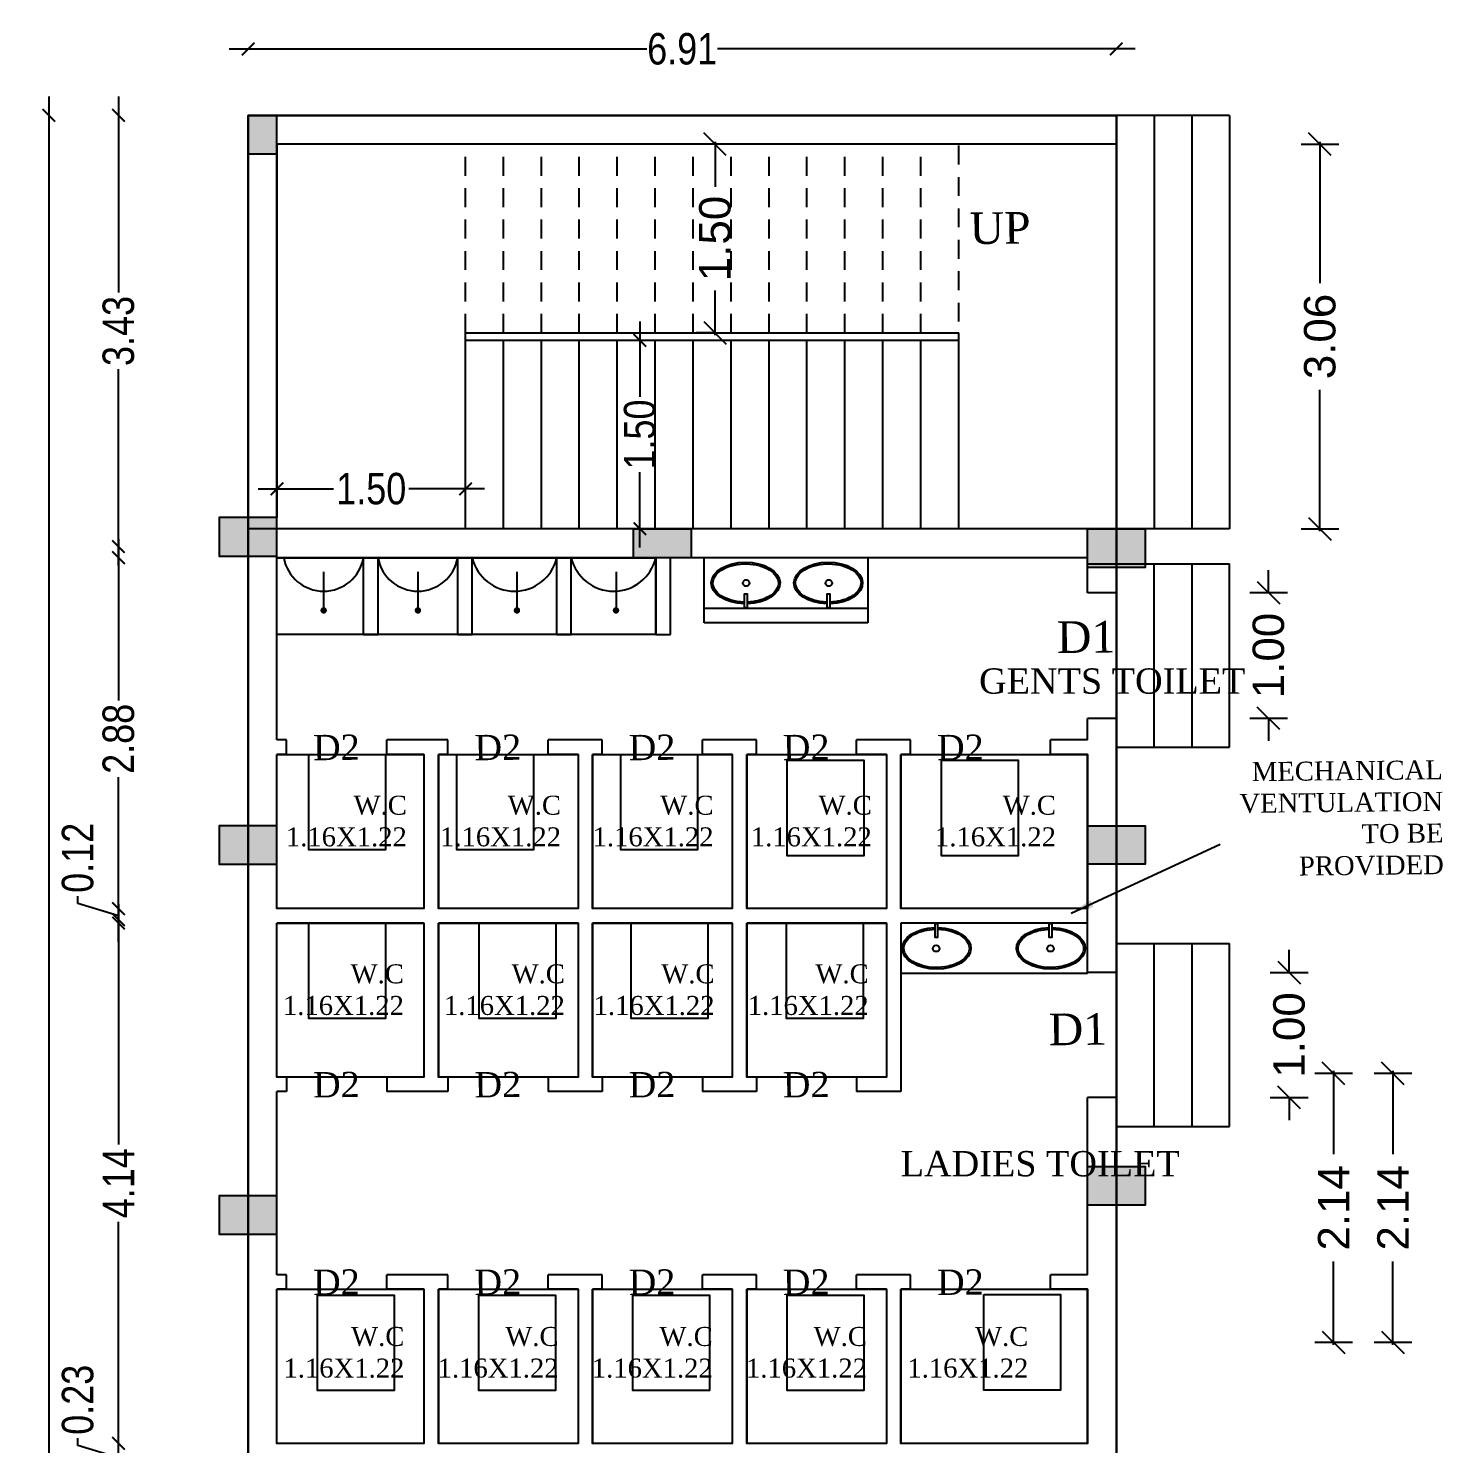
# Model space of a CAD drawing. Header units: metres. Extents: x 0 to 2231, y 0 to 2243.
# Drawn here: x 2152.96 to 2164.22, y 2190.54 to 2201.8 of the extents above; entities that cross this region are included whole.
import ezdxf

# ---------------------------------------------------------------- set-up
doc = ezdxf.new("R2010")
doc.units = ezdxf.units.M
doc.linetypes.add('DASHED', pattern=[0.75, 0.5, -0.25])
for name, color, linetype in [('BLK_1_COVERED_AREA', 140, 'Continuous'), ('BLK_2_FLR_0_EXIT_WIDTH_DOOR', 2, 'Continuous'), ('BLK_2_FLR_0_URINAL', 235, 'Continuous'), ('BLK_2_FLR_0_WASH', 60, 'Continuous'), ('BLK_2_FLR_0_WATER_CLOSET', 213, 'Continuous'), ('TOILET_VENTILATION', 6, 'Continuous')]:
    doc.layers.add(name, color=color, linetype=linetype)
doc.layers.add('BLK_2_FLR_0_BLT_UP_AREA', color=46, linetype='Continuous', plot=False)
doc.styles.add('DIM', font='swissc.ttf')
doc.styles.get("Standard").update_dxf_attribs({"font": 'arial.ttf'})
doc.dimstyles.new('Din', dxfattribs={"dimscale": 0, "dimtxt": 0.25, "dimasz": 0.1, "dimexe": 0.15, "dimexo": 0.15, "dimgap": 0.03, "dimtad": 0, "dimzin": 0, "dimdsep": 46, "dimtxsty": 'DIM', "dimblk": 'ARCHTICK', "dimcen": 0.09, "dimdle": 0.15, "dimse1": 1, "dimse2": 1, "dimclrd": 256, "dimclre": 256, "dimclrt": 7, "dimadec": 0, "dimazin": 3, "dimtfac": 1, "dimtofl": 0, "dimtmove": 1, "dimatfit": 3, "dimfxl": 0, "dimtolj": 1, "dimtzin": 0, "dimarcsym": 0})
doc.dimstyles.get("Standard").update_dxf_attribs({"dimtxt": 0.18, "dimasz": 0.18, "dimexe": 0.18, "dimexo": 0.0625, "dimgap": 0.09, "dimtad": 0, "dimtih": 1, "dimtoh": 1, "dimdec": 4, "dimzin": 0, "dimdsep": 46, "dimtxsty": 'Standard', "dimcen": 0.09, "dimadec": 0, "dimazin": 0, "dimtfac": 1, "dimtdec": 4, "dimtofl": 0, "dimtmove": 0, "dimatfit": 3, "dimfxl": 0, "dimtolj": 1, "dimtzin": 0, "dimarcsym": 0})
doc.dimstyles.new('STANDARD$0', dxfattribs={"dimtxt": 0.25, "dimasz": 0.18, "dimexe": 0.15, "dimexo": 0.15, "dimgap": 0.1, "dimtad": 0, "dimzin": 0, "dimdsep": 46, "dimtxsty": 'Standard', "dimblk": 'OBLIQUE', "dimcen": 0.0625, "dimdle": 0.02, "dimadec": 0, "dimazin": 0, "dimtfac": 1, "dimtix": 1, "dimtofl": 0, "dimtmove": 2, "dimatfit": 3, "dimldrblk": 'OBLIQUE', "dimfxl": 0, "dimtolj": 1, "dimtzin": 0, "dimarcsym": 0})

# ---------------------------------------------------------------- blocks, each defined once
blk = doc.blocks.new('A$C172F5E1E')
blk.add_lwpolyline([(0.57, 7.44), (-0.43, 7.44), (-0.43, 3.44), (0.57, 3.44)], close=True)
blk.add_circle((0, 0), 1)
at = {"extrusion": (0, 0, -1)}
blk.add_ellipse((0.14, 0), major_axis=(-10.5, 0), ratio=0.604155, start_param=1.611996, end_param=7.799905, dxfattribs=at)
blk.add_open_spline([(0.56, 5.83), (1.29, 5.82), (2.03, 5.75), (3.98, 5.44), (5.15, 5.1), (7.18, 4.19), (8.04, 3.63), (9.34, 2.37), (9.77, 1.69), (10.19, 0.31), (10.19, -0.39), (9.74, -1.76), (9.29, -2.45), (7.96, -3.69), (7.09, -4.25), (5.03, -5.14), (3.86, -5.47), (1.38, -5.85), (0.08, -5.9), (-2.46, -5.69), (-3.7, -5.45), (-5.92, -4.7), (-6.9, -4.2), (-8.48, -3.04), (-9.06, -2.38), (-9.78, -1.03), (-9.92, -0.33), (-9.77, 1.06), (-9.47, 1.75), (-8.44, 3.07), (-7.7, 3.68), (-5.86, 4.72), (-4.77, 5.13), (-2.58, 5.65), (-1.5, 5.8), (-0.42, 5.83)], degree=3, knots=[4.753589, 4.753589, 4.753589, 4.753589, 4.97101, 4.97101, 5.347719, 5.347719, 5.724428, 5.724428, 6.101137, 6.101137, 6.477846, 6.477846, 6.854555, 6.854555, 7.231264, 7.231264, 7.607973, 7.607973, 7.984682, 7.984682, 8.361391, 8.361391, 8.7381, 8.7381, 9.114809, 9.114809, 9.491518, 9.491518, 9.868227, 9.868227, 10.244936, 10.244936, 10.621645, 10.621645, 10.941498, 10.941498, 10.941498, 10.941498])
blk = doc.blocks.new('_ArchTick')
at = {"color": 0, "linetype": 'ByBlock', "const_width": 0.15}
blk.add_lwpolyline([(-0.5, -0.5), (0.5, 0.5)], dxfattribs=at)
blk = doc.blocks.new('*D551')
at = {"lineweight": -2}
for p, q in [((2157.828, 2199.47), (2157.828, 2198.87)), ((2157.828, 2197.67), (2157.828, 2198.27))]:
    blk.add_line(p, q, dxfattribs=at)
at = {"layer": 'Defpoints', "color": 0}
for p in [(2157.828, 2199.32), (2157.95, 2199.32), (2157.95, 2197.82)]:
    blk.add_point(p, dxfattribs=at)
at = {"lineweight": -2, "xscale": 0.1, "yscale": 0.1, "zscale": 0.1}
for p, rotation in [((2157.828, 2199.32), 90), ((2157.828, 2197.82), 270)]:
    blk.add_blockref('_ArchTick', p, dxfattribs=dict(at, rotation=rotation))
at = {"color": 7, "insert": (2157.828, 2198.57), "char_height": 0.25, "attachment_point": 5, "rotation": 90, "style": 'DIM'}
blk.add_mtext('\\A1;1.50', dxfattribs=at)
blk = doc.blocks.new('*D552')
at = {"lineweight": -2}
for p, q in [((2154.791, 2198.138), (2155.391, 2198.138)), ((2156.591, 2198.138), (2155.99, 2198.138))]:
    blk.add_line(p, q, dxfattribs=at)
at = {"layer": 'Defpoints', "color": 0}
for p in [(2154.941, 2199.32), (2156.441, 2199.32), (2154.941, 2198.138)]:
    blk.add_point(p, dxfattribs=at)
at = {"lineweight": -2, "xscale": 0.1, "yscale": 0.1, "zscale": 0.1, "rotation": 180}
blk.add_blockref('_ArchTick', (2154.941, 2198.138), dxfattribs=at)
at = {"lineweight": -2, "xscale": 0.1, "yscale": 0.1, "zscale": 0.1}
blk.add_blockref('_ArchTick', (2156.441, 2198.138), dxfattribs=at)
at = {"color": 7, "insert": (2155.691, 2198.138), "char_height": 0.25, "attachment_point": 5, "style": 'DIM'}
blk.add_mtext('\\A1;1.50', dxfattribs=at)
blk = doc.blocks.new('*D553')
at = {"lineweight": -2}
for p, q in [((2154.561, 2201.638), (2157.883, 2201.638)), ((2161.769, 2201.638), (2158.447, 2201.638))]:
    blk.add_line(p, q, dxfattribs=at)
at = {"layer": 'Defpoints', "color": 0}
for p in [(2161.619, 2201.638), (2154.711, 2201.11), (2161.619, 2201.11)]:
    blk.add_point(p, dxfattribs=at)
at = {"lineweight": -2, "xscale": 0.1, "yscale": 0.1, "zscale": 0.1, "rotation": 180}
blk.add_blockref('_ArchTick', (2154.711, 2201.638), dxfattribs=at)
at = {"lineweight": -2, "xscale": 0.1, "yscale": 0.1, "zscale": 0.1}
blk.add_blockref('_ArchTick', (2161.619, 2201.638), dxfattribs=at)
at = {"color": 7, "insert": (2158.165, 2201.638), "char_height": 0.25, "attachment_point": 5, "style": 'DIM'}
blk.add_mtext('\\A1;6.91', dxfattribs=at)
blk = doc.blocks.new('*D411')
at = {"lineweight": -2}
for p, q in [((2153.126, 2201.26), (2153.126, 2184.813)), ((2153.126, 2167.588), (2153.126, 2184.035))]:
    blk.add_line(p, q, dxfattribs=at)
at = {"layer": 'Defpoints', "color": 0}
for p in [(2153.126, 2201.11), (2154.711, 2201.11), (2154.711, 2167.738)]:
    blk.add_point(p, dxfattribs=at)
at = {"lineweight": -2, "xscale": 0.1, "yscale": 0.1, "zscale": 0.1}
for p, rotation in [((2153.126, 2201.11), 90), ((2153.126, 2167.738), 270)]:
    blk.add_blockref('_ArchTick', p, dxfattribs=dict(at, rotation=rotation))
at = {"color": 7, "insert": (2153.126, 2184.424), "char_height": 0.25, "attachment_point": 5, "rotation": 90, "style": 'DIM'}
blk.add_mtext('\\A1;33.37', dxfattribs=at)
blk = doc.blocks.new('*D412')
at = {"lineweight": -2}
for p, q in [((2153.68, 2201.26), (2153.68, 2199.7)), ((2153.68, 2197.529), (2153.68, 2199.089))]:
    blk.add_line(p, q, dxfattribs=at)
at = {"layer": 'Defpoints', "color": 0}
for p in [(2154.711, 2201.11), (2153.68, 2197.679), (2154.711, 2197.679)]:
    blk.add_point(p, dxfattribs=at)
at = {"lineweight": -2, "xscale": 0.1, "yscale": 0.1, "zscale": 0.1}
for p, rotation in [((2153.68, 2201.11), 90), ((2153.68, 2197.679), 270)]:
    blk.add_blockref('_ArchTick', p, dxfattribs=dict(at, rotation=rotation))
at = {"color": 7, "insert": (2153.68, 2199.394), "char_height": 0.25, "attachment_point": 5, "rotation": 90, "style": 'DIM'}
blk.add_mtext('\\A1;3.43', dxfattribs=at)
blk = doc.blocks.new('*D557')
at = {"lineweight": -2}
for p, q in [((2153.68, 2190.163), (2153.68, 2190.693)), ((2153.356, 2190.525), (2153.356, 2190.585)), ((2153.68, 2190.428), (2153.356, 2190.525))]:
    blk.add_line(p, q, dxfattribs=at)
at = {"layer": 'Defpoints', "color": 0}
for p in [(2153.68, 2190.543), (2154.941, 2190.543), (2154.941, 2190.313)]:
    blk.add_point(p, dxfattribs=at)
at = {"lineweight": -2, "xscale": 0.1, "yscale": 0.1, "zscale": 0.1}
for p, rotation in [((2153.68, 2190.543), 90), ((2153.68, 2190.313), 270)]:
    blk.add_blockref('_ArchTick', p, dxfattribs=dict(at, rotation=rotation))
at = {"color": 7, "insert": (2153.356, 2190.89), "char_height": 0.25, "attachment_point": 5, "rotation": 90, "style": 'DIM'}
blk.add_mtext('\\A1;0.23', dxfattribs=at)
blk = doc.blocks.new('*D558')
at = {"lineweight": -2}
for p, q in [((2153.68, 2194.833), (2153.68, 2192.921)), ((2153.68, 2190.393), (2153.68, 2192.306))]:
    blk.add_line(p, q, dxfattribs=at)
at = {"layer": 'Defpoints', "color": 0}
for p in [(2153.68, 2194.683), (2154.941, 2194.683), (2154.941, 2190.543)]:
    blk.add_point(p, dxfattribs=at)
at = {"lineweight": -2, "xscale": 0.1, "yscale": 0.1, "zscale": 0.1}
for p, rotation in [((2153.68, 2194.683), 90), ((2153.68, 2190.543), 270)]:
    blk.add_blockref('_ArchTick', p, dxfattribs=dict(at, rotation=rotation))
at = {"color": 7, "insert": (2153.68, 2192.613), "char_height": 0.25, "attachment_point": 5, "rotation": 90, "style": 'DIM'}
blk.add_mtext('\\A1;4.14', dxfattribs=at)
blk = doc.blocks.new('*D559')
at = {"lineweight": -2}
for p, q in [((2153.68, 2194.533), (2153.68, 2194.948)), ((2153.356, 2194.838), (2153.356, 2194.898)), ((2153.68, 2194.741), (2153.356, 2194.838))]:
    blk.add_line(p, q, dxfattribs=at)
at = {"layer": 'Defpoints', "color": 0}
for p in [(2153.68, 2194.798), (2154.941, 2194.798), (2154.941, 2194.683)]:
    blk.add_point(p, dxfattribs=at)
at = {"lineweight": -2, "xscale": 0.1, "yscale": 0.1, "zscale": 0.1}
for p, rotation in [((2153.68, 2194.798), 90), ((2153.68, 2194.683), 270)]:
    blk.add_blockref('_ArchTick', p, dxfattribs=dict(at, rotation=rotation))
at = {"color": 7, "insert": (2153.356, 2195.202), "char_height": 0.25, "attachment_point": 5, "rotation": 90, "style": 'DIM'}
blk.add_mtext('\\A1;0.12', dxfattribs=at)
blk = doc.blocks.new('*D560')
at = {"lineweight": -2}
for p, q in [((2153.68, 2197.74), (2153.68, 2196.454)), ((2153.68, 2194.559), (2153.68, 2195.845))]:
    blk.add_line(p, q, dxfattribs=at)
at = {"layer": 'Defpoints', "color": 0}
for p in [(2153.68, 2197.59), (2154.941, 2197.59), (2154.941, 2194.709)]:
    blk.add_point(p, dxfattribs=at)
at = {"lineweight": -2, "xscale": 0.1, "yscale": 0.1, "zscale": 0.1}
for p, rotation in [((2153.68, 2197.59), 90), ((2153.68, 2194.709), 270)]:
    blk.add_blockref('_ArchTick', p, dxfattribs=dict(at, rotation=rotation))
at = {"color": 7, "insert": (2153.68, 2196.149), "char_height": 0.25, "attachment_point": 5, "rotation": 90, "style": 'DIM'}
blk.add_mtext('\\A1;2.88', dxfattribs=at)
blk = doc.blocks.new('_Oblique')
at = {"color": 0, "lineweight": -2}
blk.add_line((-0.5, -0.5), (0.5, 0.5), dxfattribs=at)
blk = doc.blocks.new('*D562')
at = {"color": 0, "lineweight": -2}
for p, q in [((2158.426, 2200.9), (2158.426, 2200.542)), ((2158.426, 2200.88), (2158.276, 2200.88)), ((2158.426, 2199.36), (2158.426, 2199.717)), ((2158.426, 2199.38), (2158.276, 2199.38))]:
    blk.add_line(p, q, dxfattribs=at)
at = {"layer": 'Defpoints', "color": 0}
for p in [(2158.426, 2200.88), (2158.554, 2200.88), (2158.554, 2199.38)]:
    blk.add_point(p, dxfattribs=at)
at = {"color": 0, "lineweight": -2, "xscale": 0.18, "yscale": 0.18, "zscale": 0.18}
for p, rotation in [((2158.426, 2200.88), 90), ((2158.426, 2199.38), 270)]:
    blk.add_blockref('_Oblique', p, dxfattribs=dict(at, rotation=rotation))
at = {"color": 0, "insert": (2158.426, 2200.13), "char_height": 0.25, "attachment_point": 5, "rotation": 90}
blk.add_mtext('\\A1;1.50', dxfattribs=at)
blk = doc.blocks.new('*D401')
at = {"layer": 'BLK_2_FLR_0_WATER_CLOSET', "color": 0, "lineweight": -2}
for p, q in [((2163.498, 2193.487), (2163.198, 2193.487)), ((2163.348, 2193.507), (2163.348, 2192.843)), ((2163.348, 2191.327), (2163.348, 2191.991)), ((2163.498, 2191.347), (2163.198, 2191.347))]:
    blk.add_line(p, q, dxfattribs=at)
at = {"layer": 'Defpoints', "color": 0}
for p in [(2163.348, 2193.487), (2163.662, 2193.487), (2163.662, 2191.347)]:
    blk.add_point(p, dxfattribs=at)
at = {"layer": 'BLK_2_FLR_0_WATER_CLOSET', "color": 0, "lineweight": -2, "xscale": 0.18, "yscale": 0.18, "zscale": 0.18}
for p, rotation in [((2163.348, 2193.487), 90), ((2163.348, 2191.347), 270)]:
    blk.add_blockref('_Oblique', p, dxfattribs=dict(at, rotation=rotation))
at = {"layer": 'BLK_2_FLR_0_WATER_CLOSET', "color": 0, "insert": (2163.348, 2192.417), "char_height": 0.25, "attachment_point": 5, "rotation": 90}
blk.add_mtext('\\A1;2.14', dxfattribs=at)
blk = doc.blocks.new('*D402')
at = {"layer": 'BLK_2_FLR_0_WATER_CLOSET', "color": 0, "lineweight": -2}
for p, q in [((2163.97, 2193.487), (2163.67, 2193.487)), ((2163.82, 2193.507), (2163.82, 2192.843)), ((2163.82, 2191.327), (2163.82, 2191.991)), ((2163.97, 2191.347), (2163.67, 2191.347))]:
    blk.add_line(p, q, dxfattribs=at)
at = {"layer": 'Defpoints', "color": 0}
for p in [(2163.82, 2193.487), (2164.134, 2193.487), (2164.134, 2191.347)]:
    blk.add_point(p, dxfattribs=at)
at = {"layer": 'BLK_2_FLR_0_WATER_CLOSET', "color": 0, "lineweight": -2, "xscale": 0.18, "yscale": 0.18, "zscale": 0.18}
for p, rotation in [((2163.82, 2193.487), 90), ((2163.82, 2191.347), 270)]:
    blk.add_blockref('_Oblique', p, dxfattribs=dict(at, rotation=rotation))
at = {"layer": 'BLK_2_FLR_0_WATER_CLOSET', "color": 0, "insert": (2163.82, 2192.417), "char_height": 0.25, "attachment_point": 5, "rotation": 90}
blk.add_mtext('\\A1;2.14', dxfattribs=at)
blk = doc.blocks.new('*D484')
at = {"layer": 'BLK_2_FLR_0_EXIT_WIDTH_DOOR', "color": 0, "lineweight": -2}
for p, q in [((2162.994, 2194.29), (2162.994, 2194.47)), ((2162.844, 2194.29), (2163.144, 2194.29)), ((2162.844, 2193.295), (2163.144, 2193.295)), ((2162.994, 2193.295), (2162.994, 2193.115))]:
    blk.add_line(p, q, dxfattribs=at)
at = {"layer": 'Defpoints', "color": 0}
for p in [(2161.504, 2194.29), (2162.994, 2194.29), (2161.504, 2193.295)]:
    blk.add_point(p, dxfattribs=at)
at = {"layer": 'BLK_2_FLR_0_EXIT_WIDTH_DOOR', "color": 0, "lineweight": -2, "xscale": 0.18, "yscale": 0.18, "zscale": 0.18}
for p, rotation in [((2162.994, 2194.29), 270), ((2162.994, 2193.295), 90)]:
    blk.add_blockref('_Oblique', p, dxfattribs=dict(at, rotation=rotation))
at = {"layer": 'BLK_2_FLR_0_EXIT_WIDTH_DOOR', "color": 0, "insert": (2162.994, 2193.793), "char_height": 0.25, "attachment_point": 5, "rotation": 90}
blk.add_mtext('\\A1;1.00', dxfattribs=at)
blk = doc.blocks.new('*D485')
at = {"layer": 'BLK_2_FLR_0_EXIT_WIDTH_DOOR', "color": 0, "lineweight": -2}
for p, q in [((2162.83, 2197.312), (2162.83, 2197.492)), ((2162.68, 2197.312), (2162.98, 2197.312)), ((2162.68, 2196.312), (2162.98, 2196.312)), ((2162.83, 2196.312), (2162.83, 2196.132))]:
    blk.add_line(p, q, dxfattribs=at)
at = {"layer": 'Defpoints', "color": 0}
for p in [(2161.504, 2197.312), (2162.83, 2197.312), (2161.504, 2196.312)]:
    blk.add_point(p, dxfattribs=at)
at = {"layer": 'BLK_2_FLR_0_EXIT_WIDTH_DOOR', "color": 0, "lineweight": -2, "xscale": 0.18, "yscale": 0.18, "zscale": 0.18}
for p, rotation in [((2162.83, 2197.312), 270), ((2162.83, 2196.312), 90)]:
    blk.add_blockref('_Oblique', p, dxfattribs=dict(at, rotation=rotation))
at = {"layer": 'BLK_2_FLR_0_EXIT_WIDTH_DOOR', "color": 0, "insert": (2162.83, 2196.812), "char_height": 0.25, "attachment_point": 5, "rotation": 90}
blk.add_mtext('\\A1;1.00', dxfattribs=at)
blk = doc.blocks.new('*D486')
at = {"layer": 'BLK_2_FLR_0_EXIT_WIDTH_DOOR', "color": 0, "lineweight": -2}
for p, q in [((2163.239, 2200.9), (2163.239, 2199.774)), ((2163.089, 2200.88), (2163.389, 2200.88)), ((2163.239, 2197.8), (2163.239, 2198.925)), ((2163.089, 2197.82), (2163.389, 2197.82))]:
    blk.add_line(p, q, dxfattribs=at)
at = {"layer": 'Defpoints', "color": 0}
for p in [(2161.458, 2200.88), (2161.458, 2197.82), (2163.239, 2197.82)]:
    blk.add_point(p, dxfattribs=at)
at = {"layer": 'BLK_2_FLR_0_EXIT_WIDTH_DOOR', "color": 0, "lineweight": -2, "xscale": 0.18, "yscale": 0.18, "zscale": 0.18}
for p, rotation in [((2163.239, 2200.88), 90), ((2163.239, 2197.82), 270)]:
    blk.add_blockref('_Oblique', p, dxfattribs=dict(at, rotation=rotation))
at = {"layer": 'BLK_2_FLR_0_EXIT_WIDTH_DOOR', "color": 0, "insert": (2163.239, 2199.35), "char_height": 0.25, "attachment_point": 5, "rotation": 90}
blk.add_mtext('\\A1;3.06', dxfattribs=at)

msp = doc.modelspace()

# ---------------------------------------------------------------- hatches: boundary and pattern name
h = msp.add_hatch(color=256)
h.dxf.hatch_style = 1
h.paths.add_polyline_path([(2154.94066, 2201.1098), (2154.71066, 2201.1098), (2154.71066, 2200.80313), (2154.94066, 2200.80313)])
for points in [[(2154.94066, 2197.60245), (2154.94066, 2197.90911), (2154.48066, 2197.90911), (2154.48066, 2197.60245)], [(2158.23732, 2197.5898), (2158.23732, 2197.8198), (2157.77732, 2197.8198), (2157.77732, 2197.5898)], [(2161.38924, 2197.51313), (2161.38924, 2197.8198), (2161.84924, 2197.8198), (2161.84924, 2197.51313)], [(2154.94066, 2195.15102), (2154.94066, 2195.45768), (2154.48066, 2195.45768), (2154.48066, 2195.15102)], [(2161.38924, 2195.15102), (2161.38924, 2195.45768), (2161.84924, 2195.45768), (2161.84924, 2195.15102)], [(2161.38924, 2192.43845), (2161.38924, 2192.74512), (2161.84924, 2192.74512), (2161.84924, 2192.43845)], [(2154.94066, 2192.20702), (2154.94066, 2192.51368), (2154.48066, 2192.51368), (2154.48066, 2192.20702)]]:
    msp.add_hatch(color=256).paths.add_polyline_path(points)

# ---------------------------------------------------------------- linework, layer by layer
for p, q in [((2162.51924, 2201.1098), (2154.94066, 2201.1098)), ((2161.61924, 2201.1098), (2161.61924, 2197.90911)), ((2161.91924, 2201.1098), (2161.91924, 2197.8198)), ((2162.21924, 2201.1098), (2162.21924, 2197.8198)), ((2162.51924, 2201.1098), (2162.51924, 2197.8198)), ((2154.94066, 2196.14002), (2154.94066, 2201.00835)), ((2161.61924, 2200.8798), (2154.94066, 2200.8798)), ((2154.94066, 2200.8798), (2154.94066, 2197.90911)), ((2154.71066, 2199.73042), (2154.71066, 2199.73042)), ((2154.71066, 2199.64992), (2154.71066, 2199.64992)), ((2156.44066, 2197.8198), (2156.44066, 2199.40967)), ((2156.44066, 2199.3798), (2160.36502, 2199.3798)), ((2156.44066, 2199.3198), (2160.36502, 2199.3198)), ((2156.74253, 2197.8198), (2156.74253, 2199.3198)), ((2157.0444, 2197.8198), (2157.0444, 2199.3198)), ((2157.34628, 2197.8198), (2157.34628, 2199.3198)), ((2157.64815, 2197.8198), (2157.64815, 2199.3198)), ((2157.95003, 2197.8198), (2157.95003, 2199.3198)), ((2158.2519, 2197.8198), (2158.2519, 2199.3198)), ((2158.55377, 2197.8198), (2158.55377, 2199.3198)), ((2158.85565, 2197.8198), (2158.85565, 2199.3198)), ((2159.15752, 2197.8198), (2159.15752, 2199.3198)), ((2159.45939, 2197.8198), (2159.45939, 2199.3198)), ((2159.76127, 2197.8198), (2159.76127, 2199.3198)), ((2160.06314, 2197.8198), (2160.06314, 2199.3198)), ((2160.36502, 2197.8198), (2160.36502, 2199.3798)), ((2162.51924, 2197.8198), (2154.71066, 2197.8198)), ((2161.38924, 2197.31164), (2161.38924, 2197.64728)), ((2161.38924, 2197.5898), (2154.94066, 2197.5898)), ((2155.62964, 2196.97966), (2155.62964, 2197.5898)), ((2155.74464, 2196.97966), (2155.74464, 2197.5898)), ((2156.37944, 2196.97966), (2156.37944, 2197.5898)), ((2156.49444, 2196.97966), (2156.49444, 2197.5898)), ((2157.16757, 2196.97966), (2157.16757, 2197.5898)), ((2157.28257, 2196.97966), (2157.28257, 2197.5898)), ((2157.9557, 2196.97966), (2157.9557, 2197.5898)), ((2158.0707, 2196.97966), (2158.0707, 2197.5898)), ((2158.3395, 2197.07209), (2158.3395, 2197.5898)), ((2159.64283, 2197.5898), (2159.64283, 2197.07209)), ((2161.61924, 2197.53831), (2161.38924, 2197.53831)), ((2161.61924, 2197.54164), (2162.51924, 2197.54164)), ((2161.92112, 2196.08164), (2161.92112, 2197.54164)), ((2162.22299, 2196.08164), (2162.22299, 2197.54164)), ((2162.51924, 2196.08164), (2162.51924, 2197.54164)), ((2155.31224, 2197.47718), (2155.31224, 2197.17051)), ((2156.06204, 2197.47718), (2156.06204, 2197.17051)), ((2156.85017, 2197.47718), (2156.85017, 2197.17051)), ((2157.6383, 2197.47718), (2157.6383, 2197.17051)), ((2161.61924, 2197.31164), (2161.38924, 2197.31164)), ((2159.64283, 2197.18709), (2158.3395, 2197.18709)), ((2159.64283, 2197.07209), (2158.3395, 2197.07209)), ((2155.62964, 2196.97966), (2155.74464, 2196.97966)), ((2156.37944, 2196.97966), (2156.49444, 2196.97966)), ((2157.16757, 2196.97966), (2157.28257, 2196.97966)), ((2157.9557, 2196.97966), (2158.0707, 2196.97966)), ((2161.38924, 2196.14002), (2161.38924, 2196.31164)), ((2161.61924, 2196.31164), (2161.38924, 2196.31164)), ((2155.01732, 2196.14002), (2154.94066, 2196.14002)), ((2155.01732, 2196.02502), (2155.01732, 2196.14002)), ((2156.30149, 2196.14002), (2155.81466, 2196.14002)), ((2155.81466, 2196.02502), (2155.81466, 2196.14002)), ((2156.30149, 2196.02502), (2156.30149, 2196.14002)), ((2157.52816, 2196.14002), (2157.09882, 2196.14002)), ((2157.09882, 2196.02502), (2157.09882, 2196.14002)), ((2157.52816, 2196.02502), (2157.52816, 2196.14002)), ((2158.75482, 2196.14002), (2158.32549, 2196.14002)), ((2158.32549, 2196.02502), (2158.32549, 2196.14002)), ((2158.75482, 2196.02502), (2158.75482, 2196.14002)), ((2159.98149, 2196.14002), (2159.55216, 2196.14002)), ((2159.55216, 2196.02502), (2159.55216, 2196.14002)), ((2159.98149, 2196.02502), (2159.98149, 2196.14002)), ((2161.38924, 2196.14002), (2161.09408, 2196.14002)), ((2161.09408, 2196.02502), (2161.09408, 2196.14002)), ((2161.61924, 2196.08164), (2162.51924, 2196.08164)), ((2154.94066, 2194.79835), (2154.94066, 2196.02502)), ((2155.01732, 2196.02502), (2154.94066, 2196.02502)), ((2156.10982, 2196.02502), (2155.81466, 2196.02502)), ((2156.10982, 2196.02502), (2156.10982, 2194.79835)), ((2156.30149, 2196.02502), (2156.22482, 2196.02502)), ((2156.22482, 2196.02502), (2156.22482, 2194.79835)), ((2157.33649, 2196.02502), (2157.09882, 2196.02502)), ((2157.33649, 2196.02502), (2157.33649, 2194.79835)), ((2157.52816, 2196.02502), (2157.45149, 2196.02502)), ((2157.45149, 2196.02502), (2157.45149, 2194.79835)), ((2158.56316, 2196.02502), (2158.32549, 2196.02502)), ((2158.56316, 2196.02502), (2158.56316, 2194.79835)), ((2158.75482, 2196.02502), (2158.67816, 2196.02502)), ((2158.67816, 2196.02502), (2158.67816, 2194.79835)), ((2159.78982, 2196.02502), (2159.55216, 2196.02502)), ((2159.78982, 2196.02502), (2159.78982, 2194.79835)), ((2159.98149, 2196.02502), (2159.90482, 2196.02502)), ((2159.90482, 2196.02502), (2159.90482, 2194.79835)), ((2161.38924, 2196.02502), (2161.09408, 2196.02502)), ((2161.38924, 2194.28064), (2161.38924, 2196.02502)), ((2156.10982, 2194.79835), (2154.94066, 2194.79835)), ((2157.33649, 2194.79835), (2156.22482, 2194.79835)), ((2158.56316, 2194.79835), (2157.45149, 2194.79835)), ((2159.78982, 2194.79835), (2158.67816, 2194.79835)), ((2161.38924, 2194.79835), (2159.90482, 2194.79835)), ((2154.94066, 2193.45668), (2154.94066, 2194.68335)), ((2156.10982, 2194.68335), (2154.94066, 2194.68335)), ((2156.10982, 2194.68335), (2156.10982, 2193.45668)), ((2157.33649, 2194.68335), (2156.22482, 2194.68335)), ((2156.22482, 2194.68335), (2156.22482, 2193.45668)), ((2157.33649, 2194.68335), (2157.33649, 2193.45668)), ((2158.56316, 2194.68335), (2157.45149, 2194.68335)), ((2157.45149, 2194.68335), (2157.45149, 2193.45668)), ((2158.56316, 2194.68335), (2158.56316, 2193.45668)), ((2159.78982, 2194.68335), (2158.67816, 2194.68335)), ((2158.67816, 2194.68335), (2158.67816, 2193.45668)), ((2159.78982, 2194.68335), (2159.78982, 2193.45668)), ((2161.38924, 2194.68335), (2159.90482, 2194.68335)), ((2159.90482, 2194.68335), (2159.90482, 2193.34168)), ((2161.61924, 2194.52165), (2162.51924, 2194.52165)), ((2161.92112, 2193.06355), (2161.92112, 2194.52165)), ((2162.22299, 2193.06355), (2162.22299, 2194.52165)), ((2162.51924, 2193.06355), (2162.51924, 2194.52165)), ((2161.38924, 2194.28064), (2159.90482, 2194.28064)), ((2161.61924, 2194.29022), (2161.38924, 2194.29022)), ((2155.01732, 2193.45668), (2154.94066, 2193.45668)), ((2155.01732, 2193.45668), (2155.01732, 2193.34168)), ((2156.10982, 2193.45668), (2155.81466, 2193.45668)), ((2155.81466, 2193.45668), (2155.81466, 2193.34168)), ((2156.30149, 2193.45668), (2156.22482, 2193.45668)), ((2156.30149, 2193.45668), (2156.30149, 2193.34168)), ((2157.33649, 2193.45668), (2157.09882, 2193.45668)), ((2157.09882, 2193.45668), (2157.09882, 2193.34168)), ((2157.52816, 2193.45668), (2157.45149, 2193.45668)), ((2157.52816, 2193.45668), (2157.52816, 2193.34168)), ((2158.56316, 2193.45668), (2158.32549, 2193.45668)), ((2158.32549, 2193.45668), (2158.32549, 2193.34168)), ((2158.75482, 2193.45668), (2158.67816, 2193.45668)), ((2158.75482, 2193.45668), (2158.75482, 2193.34168)), ((2159.78982, 2193.45668), (2159.55216, 2193.45668)), ((2159.55216, 2193.45668), (2159.55216, 2193.34168)), ((2154.94066, 2191.88502), (2154.94066, 2193.34168)), ((2155.01732, 2193.34168), (2154.94066, 2193.34168)), ((2156.30149, 2193.34168), (2155.81466, 2193.34168)), ((2157.52816, 2193.34168), (2157.09882, 2193.34168)), ((2158.75482, 2193.34168), (2158.32549, 2193.34168)), ((2159.90482, 2193.34168), (2159.55216, 2193.34168)), ((2161.38924, 2191.88502), (2161.38924, 2193.29499)), ((2161.61924, 2193.29499), (2161.38924, 2193.29499)), ((2161.61924, 2189.23378), (2161.61924, 2193.29499)), ((2161.61924, 2193.06355), (2162.51924, 2193.06355)), ((2155.01732, 2191.88502), (2154.94066, 2191.88502)), ((2155.01732, 2191.77002), (2155.01732, 2191.88502)), ((2156.30149, 2191.88502), (2155.81466, 2191.88502)), ((2155.81466, 2191.77002), (2155.81466, 2191.88502)), ((2156.30149, 2191.77002), (2156.30149, 2191.88502)), ((2157.52816, 2191.88502), (2157.09882, 2191.88502)), ((2157.09882, 2191.77002), (2157.09882, 2191.88502)), ((2157.52816, 2191.77002), (2157.52816, 2191.88502)), ((2158.75482, 2191.88502), (2158.32549, 2191.88502)), ((2158.32549, 2191.77002), (2158.32549, 2191.88502)), ((2158.75482, 2191.77002), (2158.75482, 2191.88502)), ((2159.98149, 2191.88502), (2159.55216, 2191.88502)), ((2159.55216, 2191.77002), (2159.55216, 2191.88502)), ((2159.98149, 2191.77002), (2159.98149, 2191.88502)), ((2161.38924, 2191.88502), (2161.09408, 2191.88502)), ((2161.09408, 2191.77002), (2161.09408, 2191.88502)), ((2154.94066, 2190.54335), (2154.94066, 2191.77002)), ((2155.01732, 2191.77002), (2154.94066, 2191.77002)), ((2156.10982, 2191.77002), (2155.81466, 2191.77002)), ((2156.10982, 2191.77002), (2156.10982, 2190.54335)), ((2156.30149, 2191.77002), (2156.22482, 2191.77002)), ((2156.22482, 2191.77002), (2156.22482, 2190.54335)), ((2157.33649, 2191.77002), (2157.09882, 2191.77002)), ((2157.33649, 2191.77002), (2157.33649, 2190.54335)), ((2157.52816, 2191.77002), (2157.45149, 2191.77002)), ((2157.45149, 2191.77002), (2157.45149, 2190.54335)), ((2158.56316, 2191.77002), (2158.32549, 2191.77002)), ((2158.56316, 2191.77002), (2158.56316, 2190.54335)), ((2158.75482, 2191.77002), (2158.67816, 2191.77002)), ((2158.67816, 2191.77002), (2158.67816, 2190.54335)), ((2159.78982, 2191.77002), (2159.55216, 2191.77002)), ((2159.78982, 2191.77002), (2159.78982, 2190.54335)), ((2159.98149, 2191.77002), (2159.90482, 2191.77002)), ((2159.90482, 2191.77002), (2159.90482, 2190.54335)), ((2161.38924, 2191.77002), (2161.09408, 2191.77002)), ((2161.38924, 2190.54335), (2161.38924, 2191.77002)), ((2156.10982, 2190.54335), (2154.94066, 2190.54335)), ((2157.33649, 2190.54335), (2156.22482, 2190.54335)), ((2158.56316, 2190.54335), (2157.45149, 2190.54335)), ((2159.78982, 2190.54335), (2158.67816, 2190.54335)), ((2161.38924, 2190.54335), (2159.90482, 2190.54335))]:
    msp.add_line(p, q)
at = {"linetype": 'DASHED', "ltscale": 0.3}
for p, q in [((2156.44066, 2199.3798), (2156.44066, 2200.8798)), ((2156.74253, 2199.3798), (2156.74253, 2200.8798)), ((2157.0444, 2199.3798), (2157.0444, 2200.8798)), ((2157.34628, 2199.3798), (2157.34628, 2200.8798)), ((2157.64815, 2199.3798), (2157.64815, 2200.8798)), ((2157.95003, 2199.3798), (2157.95003, 2200.8798)), ((2158.2519, 2199.3798), (2158.2519, 2200.8798)), ((2158.55377, 2199.3798), (2158.55377, 2200.8798)), ((2158.85565, 2199.3798), (2158.85565, 2200.8798)), ((2159.15752, 2199.3798), (2159.15752, 2200.8798)), ((2159.45939, 2199.3798), (2159.45939, 2200.8798)), ((2159.76127, 2199.3798), (2159.76127, 2200.8798)), ((2160.06314, 2199.3798), (2160.06314, 2200.8798)), ((2160.36502, 2199.46911), (2160.36502, 2200.8798))]:
    msp.add_line(p, q, dxfattribs=at)
for points in [[(2154.71066, 2201.1098), (2154.71066, 2167.73822), (2161.61924, 2167.73822), (2161.61924, 2201.1098)], [(2154.71066, 2200.80313), (2154.94066, 2200.80313), (2154.94066, 2201.1098), (2154.71066, 2201.1098)], [(2154.94066, 2197.60245), (2154.94066, 2197.90911), (2154.48066, 2197.90911), (2154.48066, 2197.60245)], [(2158.23732, 2197.8198), (2158.23732, 2197.5898), (2157.77732, 2197.5898), (2157.77732, 2197.8198)], [(2161.38924, 2197.51313), (2161.38924, 2197.8198), (2161.84924, 2197.8198), (2161.84924, 2197.51313)], [(2154.94066, 2195.15102), (2154.94066, 2195.45768), (2154.48066, 2195.45768), (2154.48066, 2195.15102)], [(2161.38924, 2195.15102), (2161.38924, 2195.45768), (2161.84924, 2195.45768), (2161.84924, 2195.15102)], [(2161.38924, 2192.43845), (2161.38924, 2192.74512), (2161.84924, 2192.74512), (2161.84924, 2192.43845)], [(2154.94066, 2192.20702), (2154.94066, 2192.51368), (2154.48066, 2192.51368), (2154.48066, 2192.20702)]]:
    msp.add_lwpolyline(points, close=True)
at = {"const_width": 0.02556}
for points in [[(2155.31224, 2197.15774, 1), (2155.31224, 2197.18329, 1)], [(2156.06204, 2197.15774, -1), (2156.06204, 2197.18329, -1)], [(2156.85017, 2197.15774, -1), (2156.85017, 2197.18329, -1)], [(2157.6383, 2197.15774, -1), (2157.6383, 2197.18329, -1)]]:
    msp.add_lwpolyline(points, format="xyb", close=True, dxfattribs=at)
for centre, radius, start, end in [((2155.31224, 2197.64622), 0.32238, 190.080094, 349.919906), ((2156.06204, 2197.64622), 0.32238, 190.080094, 349.919906), ((2156.831, 2197.66979), 0.34594, 193.36896, 346.63104), ((2157.61914, 2197.66979), 0.34594, 193.36896, 346.63104)]:
    msp.add_arc(centre, radius, start, end)
at = {"layer": 'BLK_1_COVERED_AREA', "color": 140, "ltscale": 0.3}
msp.add_lwpolyline([(2161.61924, 2167.73822), (2154.71066, 2167.73822), (2154.71066, 2201.1098), (2161.61924, 2201.1098)], close=True, dxfattribs=at)
at = {"layer": 'BLK_2_FLR_0_BLT_UP_AREA', "color": 46, "lineweight": -2}
msp.add_lwpolyline([(2161.61924, 2167.73822), (2154.71066, 2167.73822), (2154.71066, 2201.1098), (2161.61924, 2201.1098)], close=True, dxfattribs=at)
at = {"layer": 'BLK_2_FLR_0_URINAL', "color": 235, "ltscale": 0.3}
msp.add_lwpolyline([(2154.94066, 2197.5898), (2157.9557, 2197.5898), (2157.9557, 2196.97966), (2154.94066, 2196.97966)], close=True, dxfattribs=at)
at = {"layer": 'BLK_2_FLR_0_WASH', "color": 60}
for points in [[(2155.1944, 2196.02502), (2155.8044, 2196.02502), (2155.8044, 2195.26502), (2155.1944, 2195.26502)], [(2156.3724, 2196.02502), (2156.9824, 2196.02502), (2156.9824, 2195.26502), (2156.3724, 2195.26502)], [(2157.67672, 2196.02502), (2158.28672, 2196.02502), (2158.28672, 2195.26502), (2157.67672, 2195.26502)], [(2159.00009, 2195.97834), (2159.61009, 2195.97834), (2159.61009, 2195.21834), (2159.00009, 2195.21834)], [(2160.22675, 2195.97834), (2160.83675, 2195.97834), (2160.83675, 2195.21834), (2160.22675, 2195.21834)], [(2155.1944, 2194.68335), (2155.8044, 2194.68335), (2155.8044, 2193.92335), (2155.1944, 2193.92335)], [(2156.55075, 2194.68335), (2157.16075, 2194.68335), (2157.16075, 2193.92335), (2156.55075, 2193.92335)], [(2157.75897, 2194.68335), (2158.36897, 2194.68335), (2158.36897, 2193.92335), (2157.75897, 2193.92335)], [(2158.99455, 2194.68335), (2159.60455, 2194.68335), (2159.60455, 2193.92335), (2158.99455, 2193.92335)], [(2155.26259, 2191.72334), (2155.87259, 2191.72334), (2155.87259, 2190.96334), (2155.26259, 2190.96334)], [(2156.54675, 2191.72334), (2157.15675, 2191.72334), (2157.15675, 2190.96334), (2156.54675, 2190.96334)], [(2157.77342, 2191.72334), (2158.38342, 2191.72334), (2158.38342, 2190.96334), (2157.77342, 2190.96334)], [(2159.00009, 2191.72334), (2159.61009, 2191.72334), (2159.61009, 2190.96334), (2159.00009, 2190.96334)], [(2160.56494, 2191.72688), (2161.17494, 2191.72688), (2161.17494, 2190.96688), (2160.56494, 2190.96688)]]:
    msp.add_lwpolyline(points, close=True, dxfattribs=at)
at = {"layer": 'BLK_2_FLR_0_WATER_CLOSET', "color": 1}
for points in [[(2154.94066, 2196.02502), (2156.10982, 2196.02502), (2156.10982, 2194.79835), (2154.94066, 2194.79835)], [(2156.22482, 2196.02502), (2157.33649, 2196.02502), (2157.33649, 2194.79835), (2156.22482, 2194.79835)], [(2157.45149, 2196.02502), (2158.56316, 2196.02502), (2158.56316, 2194.79835), (2157.45149, 2194.79835)], [(2158.67816, 2196.02502), (2159.78982, 2196.02502), (2159.78982, 2194.79835), (2158.67816, 2194.79835)], [(2159.90482, 2196.02502), (2161.38924, 2196.02502), (2161.38924, 2194.79835), (2159.90482, 2194.79835)]]:
    msp.add_lwpolyline(points, close=True, dxfattribs=at)
at = {"layer": 'BLK_2_FLR_0_WATER_CLOSET', "color": 2}
for points in [[(2154.94066, 2194.68335), (2156.10982, 2194.68335), (2156.10982, 2193.45668), (2154.94066, 2193.45668)], [(2156.22482, 2194.68335), (2157.33649, 2194.68335), (2157.33649, 2193.45668), (2156.22482, 2193.45668)], [(2157.45149, 2194.68335), (2158.56316, 2194.68335), (2158.56316, 2193.45668), (2157.45149, 2193.45668)], [(2158.67816, 2194.68335), (2159.78982, 2194.68335), (2159.78982, 2193.45668), (2158.67816, 2193.45668)], [(2154.94066, 2191.77002), (2156.10982, 2191.77002), (2156.10982, 2190.54335), (2154.94066, 2190.54335)], [(2156.22482, 2191.77002), (2157.33649, 2191.77002), (2157.33649, 2190.54335), (2156.22482, 2190.54335)], [(2157.45149, 2191.77002), (2158.56316, 2191.77002), (2158.56316, 2190.54335), (2157.45149, 2190.54335)], [(2158.67816, 2191.77002), (2159.78982, 2191.77002), (2159.78982, 2190.54335), (2158.67816, 2190.54335)], [(2159.90482, 2191.77002), (2161.38924, 2191.77002), (2161.38924, 2190.54335), (2159.90482, 2190.54335)]]:
    msp.add_lwpolyline(points, close=True, dxfattribs=at)
at = {"layer": 'TOILET_VENTILATION', "color": 6}
for points in [[(2154.94066, 2196.02502), (2156.10982, 2196.02502), (2156.10982, 2194.79835), (2154.94066, 2194.79835)], [(2156.22482, 2196.02502), (2157.33649, 2196.02502), (2157.33649, 2194.79835), (2156.22482, 2194.79835)], [(2157.45149, 2196.02502), (2158.56316, 2196.02502), (2158.56316, 2194.79835), (2157.45149, 2194.79835)], [(2158.67816, 2196.02502), (2159.78982, 2196.02502), (2159.78982, 2194.79835), (2158.67816, 2194.79835)], [(2159.90482, 2196.02502), (2161.38924, 2196.02502), (2161.38924, 2194.79835), (2159.90482, 2194.79835)], [(2154.94066, 2194.68335), (2156.10982, 2194.68335), (2156.10982, 2193.45668), (2154.94066, 2193.45668)], [(2156.22482, 2194.68335), (2157.33649, 2194.68335), (2157.33649, 2193.45668), (2156.22482, 2193.45668)], [(2157.45149, 2194.68335), (2158.56316, 2194.68335), (2158.56316, 2193.45668), (2157.45149, 2193.45668)], [(2158.67816, 2194.68335), (2159.78982, 2194.68335), (2159.78982, 2193.45668), (2158.67816, 2193.45668)], [(2154.94066, 2191.77002), (2156.10982, 2191.77002), (2156.10982, 2190.54335), (2154.94066, 2190.54335)], [(2156.22482, 2191.77002), (2157.33649, 2191.77002), (2157.33649, 2190.54335), (2156.22482, 2190.54335)], [(2157.45149, 2191.77002), (2158.56316, 2191.77002), (2158.56316, 2190.54335), (2157.45149, 2190.54335)], [(2158.67816, 2191.77002), (2159.78982, 2191.77002), (2159.78982, 2190.54335), (2158.67816, 2190.54335)], [(2159.90482, 2191.77002), (2161.38924, 2191.77002), (2161.38924, 2190.54335), (2159.90482, 2190.54335)]]:
    msp.add_lwpolyline(points, close=True, dxfattribs=at)

# ---------------------------------------------------------------- block references
at = {"lineweight": -3, "extrusion": (0, 0, -1), "xscale": -0.0260666666662732, "yscale": 0.0260666666662732, "zscale": -0.0260666666662732, "rotation": 180}
for p in [(-2158.67318, 2197.3887), (-2159.33073, 2197.3887)]:
    msp.add_blockref('A$C172F5E1E', p, dxfattribs=at)
at = {"lineweight": -3, "extrusion": (0, 0, -1), "xscale": -0.0260666666662732, "yscale": 0.0260666666662732, "zscale": -0.0260666666662732}
for p in [(-2160.18528, 2194.48174), (-2161.09445, 2194.48174)]:
    msp.add_blockref('A$C172F5E1E', p, dxfattribs=at)

# ---------------------------------------------------------------- texts
at = {"attachment_point": 9, "rotation": 0.599542}
for s, width, insert, char_height in [('{\\fTimes New Roman|b0|i0|c0|p18;UP}', 0.3382039, (2160.93809, 2200.08639), 0.2515614), ('{\\fTimes New Roman|b0|i0|c0|p18;D1}', 0.3382039, (2161.61222, 2196.83554), 0.2515614), ('{\\fTimes New Roman|b0|i0|c0|p18;D2}', 0.3382039, (2155.60077, 2195.98188), 0.2012491), ('{\\fTimes New Roman|b0|i0|c0|p18;D2}', 0.3382039, (2156.88494, 2195.98188), 0.2012491), ('{\\fTimes New Roman|b0|i0|c0|p18;D2}', 0.3382039, (2158.1116, 2195.98188), 0.2012491), ('{\\fTimes New Roman|b0|i0|c0|p18;D2}', 0.3382039, (2159.33827, 2195.98188), 0.2012491), ('{\\fTimes New Roman|b0|i0|c0|p18;D2}', 0.3382039, (2160.56494, 2195.98188), 0.2012491), ('{\\fTimes New Roman|b0|i0|c0|p18;MECHANICAL VENTULATION TO BE\\PPROVIDED}', 1.9053063, (2164.22517, 2195.06966), 0.1509368), ('{\\fTimes New Roman|b0|i0|c0|p18;D1}', 0.3382039, (2161.54692, 2193.71479), 0.2515614), ('{\\fTimes New Roman|b0|i0|c0|p18;D2}', 0.3382039, (2155.60077, 2193.29854), 0.2012491), ('{\\fTimes New Roman|b0|i0|c0|p18;D2}', 0.3382039, (2156.88494, 2193.29854), 0.2012491), ('{\\fTimes New Roman|b0|i0|c0|p18;D2}', 0.3382039, (2158.1116, 2193.29854), 0.2012491), ('{\\fTimes New Roman|b0|i0|c0|p18;D2}', 0.3382039, (2159.33827, 2193.29854), 0.2012491), ('{\\fTimes New Roman|b0|i0|c0|p18;D2}', 0.3382039, (2155.60077, 2191.72688), 0.2012491), ('{\\fTimes New Roman|b0|i0|c0|p18;D2}', 0.3382039, (2156.88494, 2191.72688), 0.2012491), ('{\\fTimes New Roman|b0|i0|c0|p18;D2}', 0.3382039, (2158.1116, 2191.72688), 0.2012491), ('{\\fTimes New Roman|b0|i0|c0|p18;D2}', 0.3382039, (2159.33827, 2191.72688), 0.2012491), ('{\\fTimes New Roman|b0|i0|c0|p18;D2}', 0.3382039, (2160.56494, 2191.72688), 0.2012491)]:
    msp.add_mtext_dynamic_manual_height_columns(s, width=width, gutter_width=12.57807, heights=[0], dxfattribs=dict(at, insert=insert, char_height=char_height))
at = {"attachment_point": 9}
for s, insert, char_height, width in [('{\\fTimes New Roman|b0|i0|c0|p18;GENTS TOILET}', (2162.64575, 2196.50525), 0.2012491, 9.2660569), ('{\\fTimes New Roman|b0|i0|c0|p18;W.C\\P1.16X1.22}', (2155.97424, 2195.29045), 0.1509368, 0.8439558), ('{\\fTimes New Roman|b0|i0|c0|p18;W.C\\P1.16X1.22}', (2157.20091, 2195.29045), 0.1509368, 0.8439558), ('{\\fTimes New Roman|b0|i0|c0|p18;W.C\\P1.16X1.22}', (2158.41443, 2195.29045), 0.1509368, 0.8439558), ('{\\fTimes New Roman|b0|i0|c0|p18;W.C\\P1.16X1.22}', (2159.67362, 2195.29045), 0.1509368, 0.8439558), ('{\\fTimes New Roman|b0|i0|c0|p18;W.C\\P1.16X1.22}', (2161.13888, 2195.29045), 0.1509368, 0.8439558), ('{\\fTimes New Roman|b0|i0|c0|p18;W.C\\P1.16X1.22}', (2155.95071, 2193.94878), 0.1509368, 0.8439558), ('{\\fTimes New Roman|b0|i0|c0|p18;W.C\\P1.16X1.22}', (2157.23151, 2193.94878), 0.1509368, 0.8439558), ('{\\fTimes New Roman|b0|i0|c0|p18;W.C\\P1.16X1.22}', (2158.42237, 2193.94878), 0.1509368, 0.8439558), ('{\\fTimes New Roman|b0|i0|c0|p18;W.C\\P1.16X1.22}', (2159.64892, 2193.94878), 0.1509368, 0.8439558), ('{\\fTimes New Roman|b0|i0|c0|p18;LADIES TOILET}', (2162.12365, 2192.66492), 0.2012491, 9.2660569), ('{\\fTimes New Roman|b0|i0|c0|p18;W.C\\P1.16X1.22}', (2155.95481, 2191.06351), 0.1509368, 0.8439558), ('{\\fTimes New Roman|b0|i0|c0|p18;W.C\\P1.16X1.22}', (2157.18148, 2191.06351), 0.1509368, 0.8439558), ('{\\fTimes New Roman|b0|i0|c0|p18;W.C\\P1.16X1.22}', (2158.40814, 2191.06351), 0.1509368, 0.8439558), ('{\\fTimes New Roman|b0|i0|c0|p18;W.C\\P1.16X1.22}', (2159.63481, 2191.06351), 0.1509368, 0.8439558), ('{\\fTimes New Roman|b0|i0|c0|p18;W.C\\P1.16X1.22}', (2160.91898, 2191.06351), 0.1509368, 0.8439558)]:
    msp.add_mtext(s, dxfattribs=dict(at, insert=insert, char_height=char_height, width=width))

# ---------------------------------------------------------------- dimensions: what is measured, and where the dimension line sits
for p1, p2, distance, picture, middle in [((2154.71066, 2201.1098), (2161.61924, 2201.1098), 0.52844, '*D553', (2158.16495, 2201.63824)), ((2154.71066, 2167.73822), (2154.71066, 2201.1098), 1.58421, '*D411', (2153.12645, 2184.42401)), ((2154.71066, 2201.1098), (2154.71066, 2197.67911), -1.0308, '*D412', (2153.67985, 2199.39446)), ((2157.95003, 2197.8198), (2157.95003, 2199.3198), 0.12238, '*D551', (2157.82764, 2198.5698)), ((2156.44066, 2199.3198), (2154.94066, 2199.3198), 1.18166, '*D552', (2155.69066, 2198.13814)), ((2154.94066, 2194.70904), (2154.94066, 2197.5898), 1.2608, '*D560', (2153.67985, 2196.14942)), ((2154.9406575514, 2194.6833491357), (2154.9406575514, 2194.7983491357), 1.2608040211, '*D559', (2153.3563632706, 2194.9278962136)), ((2154.94066, 2190.54335), (2154.94066, 2194.68335), 1.2608, '*D558', (2153.67985, 2192.61335)), ((2154.94066, 2190.31335), (2154.94066, 2190.54335), 1.2608, '*D557', (2153.35636, 2190.6154))]:
    dim = msp.add_aligned_dim(p1=p1, p2=p2, distance=distance, dimstyle='Din', override={"dimscale": 1, "dimpost": '\\X'})
    dim.commit()
    dim.dimension.update_dxf_attribs({"geometry": picture, "text_midpoint": middle})
dim = msp.add_linear_dim(base=(2158.42645, 2200.8798), p1=(2158.55377, 2199.3798), p2=(2158.55377, 2200.8798), angle=90, dimstyle='STANDARD$0')
dim.commit()
dim.dimension.update_dxf_attribs({"geometry": '*D562', "text_midpoint": (2158.42645, 2200.1298)})
at = {"layer": 'BLK_2_FLR_0_EXIT_WIDTH_DOOR', "color": 2}
for p1, p2, distance, picture, middle in [((2161.45843, 2200.8798), (2161.45843, 2197.8198), 1.78051, '*D486', (2163.23894, 2199.3498)), ((2161.50424, 2196.31164), (2161.50424, 2197.31164), -1.32584, '*D485', (2162.83008, 2196.81164)), ((2161.50424, 2193.29499), (2161.50424, 2194.29022), -1.48951, '*D484', (2162.99375, 2193.7926))]:
    dim = msp.add_aligned_dim(p1=p1, p2=p2, distance=distance, dimstyle='STANDARD$0', dxfattribs=at)
    dim.commit()
    dim.dimension.update_dxf_attribs({"geometry": picture, "text_midpoint": middle})
at = {"layer": 'BLK_2_FLR_0_WATER_CLOSET', "color": 2}
for p1, p2, picture, middle in [((2163.66227, 2191.347), (2163.66227, 2193.487), '*D401', (2163.34818, 2192.417)), ((2164.13386, 2191.347), (2164.13386, 2193.487), '*D402', (2163.81978, 2192.417))]:
    dim = msp.add_aligned_dim(p1=p1, p2=p2, distance=0.31408, dimstyle='STANDARD$0', dxfattribs=at)
    dim.commit()
    dim.dimension.update_dxf_attribs({"geometry": picture, "text_midpoint": middle})

# ---------------------------------------------------------------- leaders
msp.add_leader([(2161.26049, 2194.7626), (2162.44402, 2195.31048)], dimstyle='Standard', override={"dimgap": 0.09, "dimtad": 0})

doc.saveas('drawing.dxf')
